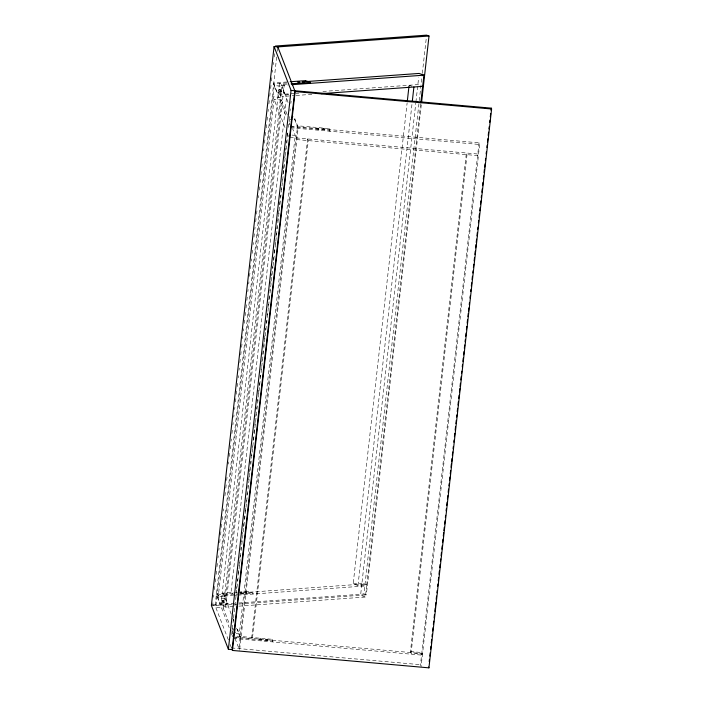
<?xml version="1.0" encoding="UTF-8"?>
<svg xmlns="http://www.w3.org/2000/svg" width="703" height="703" viewBox="0 0 703 703"><rect width="100%" height="100%" fill="white"/><g stroke="black" fill="none" stroke-linecap="round" stroke-linejoin="round"><path stroke-width="0.53" stroke-dasharray="3.52 2.64" d="M237.966 604.123L215.127 605.766L212.719 604.896L212.965 602.708M213.571 597.251L213.817 595.072M214.433 589.615L214.802 586.337M215.294 581.97L215.654 578.701M216.146 574.333L216.515 571.056M217.007 566.688L217.368 563.419M217.983 557.962L218.229 555.774M218.844 550.317L219.081 548.138M219.696 542.681L220.065 539.403M220.557 535.036L220.918 531.767M221.41 527.399L221.779 524.122M222.271 519.754L222.64 516.485M223.246 511.019L223.492 508.84M224.96 495.738L225.329 492.469M225.821 488.102L226.19 484.824M226.674 480.465L227.043 477.188M228.51 464.085L228.756 461.906M229.371 456.449L229.74 453.171M230.224 448.804L230.593 445.535M231.085 441.168L231.331 438.98M231.937 433.523L232.306 430.254M232.921 424.797L233.168 422.608M233.774 417.151L234.02 414.972M234.635 409.515L234.881 407.327M235.487 401.87L235.856 398.601M236.349 394.234L236.718 390.956M237.21 386.588L237.57 383.32M238.185 377.854L238.431 375.674M239.038 370.217L239.284 368.038M239.899 362.572L240.268 359.303M240.76 354.936L241.12 351.658M241.612 347.291L241.981 344.022M242.597 338.565L242.834 336.377M243.449 330.92L243.695 328.74M244.31 323.283L244.67 320.006M245.162 315.638L245.532 312.369M246.024 308.002L246.384 304.724M246.876 300.357L247.245 297.088M247.86 291.631L248.106 289.443M248.713 283.986L248.959 281.806M249.574 276.349L249.943 273.072M250.426 268.704L250.795 265.435M251.287 261.068L251.533 258.88M252.14 253.423L252.509 250.154M253.124 244.688L253.37 242.509M253.976 237.052L254.345 233.774M254.838 229.406L255.084 227.227M255.69 221.77L256.059 218.492M256.551 214.125L256.92 210.856M258.388 197.754L258.634 195.575M259.24 190.118L259.609 186.84M260.101 182.472L260.47 179.203M260.954 174.836L261.323 171.558M261.815 167.191L262.184 163.922M262.79 158.465L263.036 156.277M263.651 150.82L263.897 148.641M264.513 143.184L264.873 139.906M265.365 135.538L265.734 132.269M266.226 127.902L266.586 124.624M267.078 120.257L267.448 116.988M268.063 111.522L268.3 109.343M268.915 103.886L269.284 100.608M269.776 96.241L270.137 92.972M270.629 88.604L270.998 85.327M271.49 80.959L271.85 77.69M272.465 72.233L272.711 70.045M273.326 64.588L273.572 62.409M274.179 56.952L274.548 53.674M228.326 639.835L215.127 605.766L276.71 56.732M277.325 51.275L277.685 47.997M237.28 592.128L216.489 593.622L219.942 603.789L227.412 604.457L224.292 595.151L234.934 594.386M286.903 81.996L273.766 82.945L277.228 93.112L284.689 93.771L281.569 84.474L286.894 84.088M221.673 601.408C221.217 598.64 225.76 601.575 222.746 601.706C220.557 601.504 222.833 600.872 223.642 601.575M278.959 90.722C278.309 88.156 282.615 90.582 280.576 90.713C278.441 90.133 279.117 91.355 280.831 90.995M222.183 602.717C221.726 599.958 226.269 602.893 223.255 603.025C221.067 602.814 223.343 602.19 224.152 602.893M279.469 92.04C278.863 89.457 283.406 91.847 280.787 92.357C278.441 92.286 280.304 91.425 281.428 92.207M231.164 614.132L224.292 595.151M288.054 102.436L281.569 84.474M223.238 608.095L224.494 596.917L217.025 596.258L215.768 607.436L223.238 608.095L229.512 624.299M225.681 607.093L226.937 595.924L222.122 594.176L220.874 605.353L225.681 607.093L237.684 606.232M236.428 588.868L236.674 586.689M237.28 581.232L237.526 579.052M238.141 573.595L238.502 570.326M238.994 565.959L239.363 562.69M239.855 558.323L240.215 555.054M240.83 549.597L241.076 547.417M241.683 541.96L241.929 539.781M242.544 534.324L242.79 532.145M243.396 526.688L243.765 523.419M244.257 519.051L244.626 515.782M245.11 511.415L245.479 508.146M246.094 502.689L246.34 500.51M246.946 495.053L247.192 492.873M247.808 487.416L248.054 485.237M248.66 479.78L249.029 476.511M249.521 472.144L249.881 468.875M250.496 463.418L250.743 461.238M251.358 455.781L251.595 453.602M252.21 448.145L252.456 445.966M253.062 440.509L253.431 437.24M253.924 432.872L254.293 429.603M254.776 425.236L255.145 421.967M255.76 416.51L256.006 414.331M256.613 408.874L256.859 406.694M257.474 401.237L257.72 399.058M258.326 393.601L258.695 390.323M259.187 385.965L259.556 382.687M260.163 377.239L260.409 375.05M261.024 369.602L261.261 367.414M261.876 361.966L262.122 359.778M262.737 354.33L263.098 351.052M263.59 346.693L263.959 343.416M264.442 339.057L264.811 335.779M265.426 330.331L265.672 328.143M266.279 322.695L266.525 320.506M267.14 315.058L267.386 312.87M267.992 307.422L268.361 304.144M268.854 299.786L269.223 296.508M269.829 291.051L270.075 288.871M270.69 283.414L270.936 281.235M271.543 275.778L271.789 273.599M272.404 268.142L272.641 265.962M273.256 260.505L273.625 257.236M274.117 252.869L274.478 249.6M275.093 244.143L275.339 241.964M275.945 236.507L276.314 233.238M276.806 228.87L277.052 226.691M277.659 221.234L278.028 217.965M278.52 213.598L278.889 210.329M279.495 204.872L279.864 201.603M280.356 197.235L280.602 195.056M281.209 189.599L281.455 187.42M282.07 181.963L282.316 179.783M282.922 174.326L283.414 169.968M283.537 168.878L284.144 163.421M284.759 157.964L285.005 155.785M285.611 150.328L285.857 148.148M286.473 142.691L286.719 140.512M287.325 135.055L287.571 132.876M288.186 127.419L288.555 124.15M289.161 118.693L289.408 116.513M290.023 111.056L290.269 108.877M290.875 103.42L291.121 101.241M233.44 619.079L231.849 633.254L239.31 633.921L295.234 135.38L292.035 135.09M233.554 617.981L243.106 532.892M243.229 531.802L272.957 266.718M273.08 265.629L287.764 134.712M235.479 632.841L235.813 631.751M240.47 593.745C240.013 590.977 244.547 593.912 241.533 594.053C239.354 593.842 241.621 593.209 242.43 593.921M237.438 630.327L237.544 629.361L240.944 638.131L298.116 128.412L293.546 116.619M294.715 119.642L294.829 118.675L297.58 125.784L238.932 648.605M239.697 649.256L240.839 639.089L236.261 627.296M246.964 593.587C244.38 594.026 244.442 591.785 247.078 592.629M248.221 591.337L248.115 592.304L252.931 594.053L253.036 593.086L248.221 591.337L238.37 592.049M259.574 639.95C259.117 637.182 263.651 640.117 260.637 640.257C258.458 640.046 260.725 639.414 261.534 640.125M316.912 129.326C316.042 126.76 320.893 128.93 318.169 129.589C315.884 129.519 317.694 128.649 318.819 129.44M265.523 640.53C264.574 638.192 269.258 639.756 267.017 640.793C264.671 640.864 265.989 639.792 267.43 640.644M322.747 129.791C322.141 127.208 326.693 129.598 324.065 130.108C321.719 130.037 323.582 129.176 324.716 129.958M272.131 639.282L272.667 641.909L272.131 639.282L233.897 635.899M329.408 128.596L329.944 131.233L329.408 128.596L297.58 125.784M420.719 103.816L366.755 584.896L357.985 585.529L353.178 583.789L407.142 102.7M357.985 585.529L412.072 103.35M361.834 584.123L360.586 595.292L365.393 597.04L366.65 585.863L361.834 584.123L233.888 593.332M366.755 584.896L361.948 583.156L415.789 103.156M415.912 102.067L418.663 77.497M421.299 104.791L366.333 594.879L363.926 594.009L419.146 101.733M419.269 100.643L422.204 74.448M422.327 73.349L426.37 37.329M411.097 653.201L410.455 651.54L466.37 152.999L467.02 154.66L411.097 653.201L422.494 654.212L479.666 144.493L479.024 142.832L290.005 126.083L289.223 124.053M421.738 653.509L422.389 655.178L421.132 666.356L420.491 664.687L421.738 653.509L233.791 636.856M422.494 654.212L421.853 652.551L479.024 142.832M281.015 89.984L279.065 89.756M281.525 91.302L279.574 91.074M318.916 128.526L316.965 128.298M223.739 600.67L221.788 600.441M324.821 129.001L322.853 128.825M224.248 601.988L222.297 601.759M242.535 592.954L240.575 592.778M261.63 639.212L259.679 638.983M267.527 639.73L265.576 639.51M286.789 82.963L273.66 83.903L286.473 116.97M281.464 85.432L287.852 84.975M294.522 93.49L278.151 94.668L282.966 96.416L294.97 95.546M295.62 93.411L298.889 93.174M322.905 91.452L417.863 84.615L419.788 85.309M296.06 95.476L312.431 94.29M353.178 583.789L361.948 583.156M233.036 593.394L216.375 594.589L229.187 627.647M235.997 594.307L239.196 594.079M240.259 594.009L253.036 593.086M224.178 596.118L232.702 595.503M233.484 595.45L236.762 595.213M237.851 595.133L366.65 585.863M212.719 604.896L237.737 603.095M238.827 603.016L363.926 594.009M239.055 604.044L366.333 594.879M238.783 606.153L365.393 597.04M277.334 92.146L284.803 92.805M289.39 119.167L292.589 119.448M290.761 126.786L330.059 130.266M290.647 127.744L479.666 144.493M289.821 137.357L477.768 154.01L478.418 155.671L296.859 139.589L292.685 128.807M220.057 602.831L227.517 603.49M211.392 605.432L215.127 605.766M232.21 628.886L235.408 629.167M232.104 629.853L235.303 630.134M410.455 651.54L421.853 652.551M233.475 637.463L272.773 640.951M233.37 638.429L422.389 655.178M231.472 647.938L420.491 664.687M409.093 85.248L411.984 86.293M288.845 94.738L286.921 94.044L231.006 592.585L232.93 593.279M287.193 114.624L280.515 97.409L273.054 96.75L285.611 129.159M289.153 119.695L289.935 121.716M289.249 122.884L290.005 124.835M287.184 133.21L288.748 137.261M232.728 618.183L233.906 621.224M231.867 630.371L233.044 633.412M235.013 638.473L239.582 650.266M231.542 633.728L232.719 636.76M230.136 644.51L231.718 648.588M274.302 85.573L217.13 595.292L224.6 595.951L281.771 86.232L274.302 85.573M274.038 99.29L218.115 597.831L225.584 598.499L281.508 99.958L274.038 99.29M279.407 83.49L222.236 593.209L227.043 594.958L284.214 85.239L279.407 83.49M307.615 138.93L251.692 637.472L252.342 639.141L308.257 140.6L307.615 138.93"/><path stroke-width="1.05" d="M274.073 46.574L211.392 605.432L228.378 649.273L232.113 649.607L232.438 650.442L428.927 667.85L491.608 108.991L491.283 108.157L291.068 90.415L274.073 46.574L277.808 46.908L429.015 36.02L421.545 102.603M228.378 649.273L291.068 90.415M232.113 649.607L294.803 90.749M232.438 650.442L295.119 91.583L277.808 46.908L275.409 46.038L426.607 35.15L429.015 36.02M305.401 81.618L305.506 80.66L290.181 81.759M310.208 83.367L310.313 82.4L305.506 80.66M407.38 100.52L408.97 86.337M412.318 101.17L413.909 86.987M420.842 102.717L423.935 75.177L419.12 73.437L306.693 81.53M429.208 661.558L429.454 659.379M429.823 656.101L430.192 652.823M430.561 649.554L430.93 646.277M431.291 643.008L431.66 639.73M432.029 636.452L432.275 634.273M432.644 630.995L433.004 627.726M433.373 624.449L433.742 621.171M434.111 617.902L434.48 614.624M434.841 611.346L435.21 608.077M435.456 605.889L435.825 602.62M436.194 599.343L436.554 596.065M436.923 592.796L437.169 590.608M437.661 586.24L437.907 584.061M438.268 580.783L438.637 577.515M439.006 574.237L439.375 570.959M439.744 567.69L440.104 564.412M440.473 561.143L440.719 558.955M441.089 555.678L441.458 552.409M441.827 549.131L442.187 545.862M442.556 542.584L442.925 539.306M443.294 536.038L443.663 532.76M443.901 530.58L444.27 527.303M444.639 524.025L445.008 520.756M445.377 517.478L445.614 515.299M446.106 510.932L446.352 508.744M446.721 505.475L447.09 502.197M447.451 498.919L447.82 495.65M448.189 492.372L448.558 489.095M448.927 485.826L449.173 483.638M449.533 480.369L449.902 477.091M450.272 473.813L450.641 470.544M451.01 467.267L451.37 463.998M451.616 461.809L451.985 458.532M452.354 455.263L452.723 451.985M453.084 448.716L453.33 446.528M453.822 442.161L454.068 439.981M454.437 436.704L454.797 433.435M455.166 430.157L455.535 426.879M455.904 423.61L456.273 420.332M456.634 417.055L456.88 414.875M457.249 411.598L457.618 408.329M457.987 405.051L458.347 401.773M458.716 398.504L459.085 395.227M459.454 391.949L459.824 388.68M460.07 386.492L460.43 383.223M460.799 379.945L461.168 376.676M461.537 373.398L461.783 371.21M462.266 366.852L462.512 364.664M462.882 361.395L463.251 358.117M463.62 354.839L463.98 351.57M464.349 348.293L464.718 345.015M465.087 341.746L465.333 339.558M465.694 336.289L466.063 333.011M466.432 329.733L466.801 326.464M467.17 323.187L467.53 319.909M467.899 316.64L468.268 313.362M468.514 311.183L468.883 307.905M469.244 304.627L469.49 302.448M469.982 298.081L470.228 295.901M470.72 291.534L470.966 289.346M471.326 286.077L471.695 282.799M472.065 279.53L472.434 276.253M472.803 272.975L473.04 270.796M473.409 267.518L473.778 264.249M474.147 260.971L474.516 257.693M474.877 254.424L475.246 251.147M475.615 247.869L475.984 244.6M476.23 242.412L476.59 239.143M476.959 235.865L477.328 232.588M477.697 229.319L477.943 227.131M478.427 222.763L478.673 220.584M479.042 217.306L479.411 214.037M479.78 210.759L480.14 207.482M480.509 204.213L480.878 200.935M481.247 197.666L481.493 195.478M481.863 192.2L482.223 188.931M482.592 185.654L482.961 182.385M483.33 179.107L483.699 175.829M484.059 172.56L484.429 169.282M484.675 167.103L485.044 163.825M485.413 160.548L485.65 158.368M486.142 154.001L486.388 151.822M486.88 147.454L487.126 145.266M487.487 141.997L487.856 138.719M488.225 135.442L488.594 132.173M488.963 128.895L489.209 126.716M489.692 122.348L489.938 120.16M490.307 116.891L490.676 113.614M491.046 110.336L491.283 108.157M302.51 82.603L303.178 82.603M291.156 83.78L310.313 82.4M291.859 84.685L423.935 75.177M321.166 93.666L422.679 86.355M295.119 91.583L491.608 108.991M428.602 667.015L428.927 667.85M297.87 82.04L299.821 82.269L297.949 81.996M302.404 81.715L304.355 81.943L302.404 81.715"/></g></svg>
